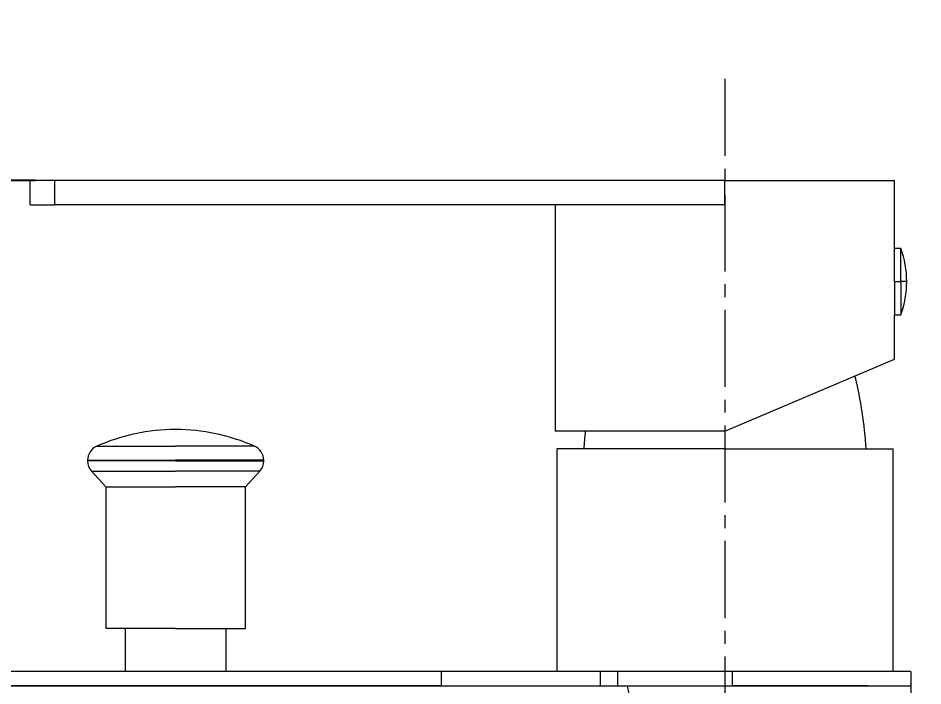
# Model space of a CAD drawing. Header units: millimetres. Extents: x 14295 to 15136, y 4961 to 5556.
# Drawn here: x 14887.5 to 14999.5, y 5186.2 to 5268.8 of the extents above; entities that cross this region are included whole.
import ezdxf

# ---------------------------------------------------------------- set-up
doc = ezdxf.new("R2010")
doc.units = ezdxf.units.MM
doc.linetypes.add('CENTER2', pattern=[28.575, 19.05, -3.175, 3.175, -3.175])
doc.linetypes.add('CENTERX2', pattern=[101.6, 63.5, -12.7, 12.7, -12.7])
doc.layers.add('CENTER', color=1, linetype='CENTERX2', lineweight=15)
doc.layers.add('DIM', color=3, linetype='Continuous', lineweight=9)
doc.styles.get("Standard").update_dxf_attribs({"font": 'arial.ttf'})
doc.dimstyles.new('겸용-샤워욕조용1', dxfattribs={"dimscale": 0.6, "dimtxt": 10, "dimasz": 10, "dimexe": 1.5, "dimexo": 1.5, "dimgap": 1, "dimtad": 0, "dimtih": 1, "dimtoh": 1, "dimdec": 1, "dimdsep": 46, "dimtxsty": 'Standard', "dimcen": 2.5, "dimclrd": 5, "dimclre": 5, "dimclrt": 5, "dimadec": 1, "dimazin": 2, "dimtfac": 1, "dimtdec": 1, "dimtmove": 0, "dimatfit": 3, "dimfxl": 1.25, "dimarcsym": 0})

# ---------------------------------------------------------------- blocks, each defined once
blk = doc.blocks.new('*D5')
at = {"layer": 'Defpoints', "color": 0, "transparency": 16777216}
for p in [(14813.98, 5248.67), (14890.51, 5248.67), (14870.02, 5151.81)]:
    blk.add_point(p, dxfattribs=at)
at = {"layer": 'DIM', "color": 5, "lineweight": -2, "transparency": 16777216}
for p, q in [((14889.61, 5248.67), (14813.08, 5248.67)), ((14813.98, 5242.67), (14813.98, 5203.9)), ((14813.98, 5157.81), (14813.98, 5196.58)), ((14869.12, 5151.81), (14813.08, 5151.81))]:
    blk.add_line(p, q, dxfattribs=at)
at = {"layer": 'DIM', "color": 5, "transparency": 16777216}
for points in [[(14812.98, 5242.67), (14814.98, 5242.67), (14813.98, 5248.67)], [(14812.98, 5157.81), (14814.98, 5157.81), (14813.98, 5151.81)]]:
    blk.add_solid(points, dxfattribs=at)
at = {"layer": 'DIM', "color": 5, "transparency": 16777216, "insert": (14813.98, 5200.24), "char_height": 6, "attachment_point": 5}
blk.add_mtext('96.9', dxfattribs=at)
blk = doc.blocks.new('*D6')
at = {"layer": 'Defpoints', "color": 0, "transparency": 16777216}
for p in [(15009.73, 5316.69), (14784.5, 5046.91), (14784.5, 5046.91)]:
    blk.add_point(p, dxfattribs=at)
at = {"layer": 'DIM', "color": 5, "lineweight": -2, "transparency": 16777216}
for p, q in [((15008.83, 5316.69), (14783.6, 5316.69)), ((14784.5, 5310.69), (14784.5, 5186.33)), ((14784.5, 5052.91), (14784.5, 5177.27))]:
    blk.add_line(p, q, dxfattribs=at)
at = {"layer": 'DIM', "color": 5, "transparency": 16777216}
for points in [[(14783.5, 5310.69), (14785.5, 5310.69), (14784.5, 5316.69)], [(14783.5, 5052.91), (14785.5, 5052.91), (14784.5, 5046.91)]]:
    blk.add_solid(points, dxfattribs=at)
at = {"layer": 'DIM', "color": 5, "transparency": 16777216, "insert": (14784.5, 5181.8), "char_height": 6, "attachment_point": 5}
blk.add_mtext('(1600)', dxfattribs=at)

msp = doc.modelspace()

# ---------------------------------------------------------------- linework, layer by layer
at = {"linetype": 'Continuous', "lineweight": 18}
for p, q in [((14889.01, 5245.67), (14889.01, 5248.67)), ((14892.01, 5248.67), (14889.01, 5248.67)), ((14975.01, 5248.67), (14892.01, 5248.67)), ((14975.01, 5248.67), (14996.01, 5248.67)), ((14996.01, 5240.27), (14996.01, 5248.67)), ((14889.01, 5245.67), (14892.01, 5245.67)), ((14975.01, 5245.67), (14892.01, 5245.67)), ((14954.01, 5245.67), (14954.01, 5217.67)), ((14996.79, 5240.27), (14996.01, 5240.27)), ((14996.01, 5236.17), (14996.01, 5240.27)), ((14996.79, 5236.17), (14996.79, 5240.27)), ((14996.01, 5236.17), (14996.01, 5232.07)), ((14996.79, 5236.17), (14996.79, 5232.07)), ((14996.01, 5226.58), (14996.01, 5232.07)), ((14996.01, 5232.07), (14996.79, 5232.07)), ((14975.01, 5217.67), (14996.01, 5226.58)), ((14975.01, 5217.67), (14954.01, 5217.67)), ((14954.21, 5215.47), (14954.21, 5187.97)), ((14975.01, 5215.47), (14954.21, 5215.47)), ((14975.01, 5215.47), (14995.81, 5215.47)), ((14995.81, 5187.97), (14995.81, 5215.47)), ((14896.11, 5214.07), (14896.11, 5214)), ((14917.91, 5214), (14917.91, 5214.07)), ((14896.6, 5212.73), (14898.36, 5210.77)), ((14915.66, 5210.77), (14917.42, 5212.73)), ((14898.36, 5210.77), (14907.01, 5210.77)), ((14898.36, 5210.77), (14898.36, 5193.27)), ((14915.66, 5210.77), (14907.01, 5210.77)), ((14915.66, 5193.27), (14915.66, 5210.77)), ((14907.01, 5193.27), (14898.36, 5193.27)), ((14900.76, 5193.27), (14900.76, 5187.97)), ((14907.01, 5193.27), (14915.66, 5193.27)), ((14913.26, 5187.97), (14913.26, 5193.27)), ((14939.94, 5187.97), (14841.88, 5187.97)), ((14959.56, 5187.97), (14939.94, 5187.97)), ((14961.75, 5187.97), (14959.56, 5187.97)), ((14975.89, 5187.97), (14961.75, 5187.97)), ((14993.23, 5187.97), (14975.89, 5187.97)), ((14998.01, 5187.97), (14993.23, 5187.97)), ((14841.88, 5186.17), (14939.75, 5186.17)), ((14939.94, 5186.17), (14959.56, 5186.17)), ((14959.56, 5186.17), (14961.75, 5186.17)), ((14961.75, 5186.17), (14975.89, 5186.17)), ((14975.89, 5186.17), (14992.74, 5186.17)), ((14992.74, 5186.17), (14998.01, 5186.17))]:
    msp.add_line(p, q, dxfattribs=at)
at = {"linetype": 'Continuous', "lineweight": 13}
for p, q in [((14892.01, 5248.67), (14892.01, 5245.67)), ((14975.01, 5245.67), (14975.01, 5248.67)), ((14996.01, 5236.17), (14996.79, 5236.17)), ((14997.51, 5236.17), (14996.79, 5236.17)), ((14897.24, 5215.81), (14906.96, 5215.81)), ((14916.78, 5215.81), (14907.01, 5215.81)), ((14896.11, 5214.07), (14906.95, 5214.07)), ((14906.95, 5214), (14896.11, 5214)), ((14917.91, 5214.07), (14907.01, 5214.07)), ((14907.01, 5214), (14917.91, 5214)), ((14896.6, 5212.73), (14906.95, 5212.73)), ((14917.42, 5212.73), (14907.01, 5212.73)), ((14939.94, 5186.17), (14939.94, 5187.97)), ((14959.56, 5187.97), (14959.56, 5186.17)), ((14961.75, 5186.17), (14961.75, 5187.97)), ((14975.89, 5187.97), (14975.89, 5186.17))]:
    msp.add_line(p, q, dxfattribs=at)
at = {"linetype": 'Continuous', "lineweight": 18}
for centre, radius, start, end in [((14985.51, 5236.17), 12, 0, 19.9784), ((14985.51, 5236.17), 12, 340.0216, 0), ((14942.58, 5212.44), 50, 3.4718, 13.956), ((14907.01, 5193.72), 24.15, 90, 113.8616), ((14907.01, 5193.72), 24.15, 66.1384, 90), ((15007.44, 5212.44), 50, 173.9984, 176.5282), ((14898.01, 5214.07), 1.9, 113.8616, 180), ((14916.01, 5214.07), 1.9, 0, 66.1384), ((14898.01, 5214), 1.9, 180, 221.9872), ((14916.01, 5214), 1.9, 318.0128, 0)]:
    msp.add_arc(centre, radius, start, end, dxfattribs=at)
for points, degree, knots in [([(14998.01, 5187.97), (14998.01, 5186.17), (14998.01, 5166.38)], 1, [-0.09096, -0.09096, 0, 1, 1]), ([(14939.74, 5186.17), (14929.97, 5186.17), (14920.19, 5186.17), (14901.35, 5186.17), (14892.28, 5186.17), (14874.15, 5186.17), (14865.08, 5186.17), (14856.01, 5186.17)], 3, [0, 0, 0, 0, 0.3502, 0.3502, 0.6751, 0.6751, 1, 1, 1, 1]), ([(14939.74, 5186.17), (14940.05, 5186.17), (14940.35, 5186.17), (14940.96, 5186.17), (14941.27, 5186.17), (14942.17, 5186.17), (14942.77, 5186.17), (14943.96, 5186.17), (14944.55, 5186.17), (14945.43, 5186.17), (14945.72, 5186.17), (14946.15, 5186.17), (14946.3, 5186.17), (14946.59, 5186.17), (14946.73, 5186.17), (14947.45, 5186.17), (14948.01, 5186.17), (14948.83, 5186.17), (14949.09, 5186.17), (14949.63, 5186.17), (14950.41, 5186.17), (14951.17, 5186.17), (14951.91, 5186.17), (14952.15, 5186.17), (14952.5, 5186.17), (14952.62, 5186.17), (14952.86, 5186.17), (14952.97, 5186.17), (14953.55, 5186.17), (14953.98, 5186.17), (14954.81, 5186.17), (14955.2, 5186.17), (14955.94, 5186.17), (14956.29, 5186.17), (14956.78, 5186.17), (14956.94, 5186.17), (14957.24, 5186.17), (14957.38, 5186.17), (14957.8, 5186.17), (14958.04, 5186.17), (14958.48, 5186.17), (14958.68, 5186.17), (14959.01, 5186.17), (14959.15, 5186.17), (14959.27, 5186.17), (14959.28, 5186.17), (14959.31, 5186.17), (14959.35, 5186.17), (14959.38, 5186.17), (14959.44, 5186.17), (14959.47, 5186.17), (14959.5, 5186.17)], 3, [0, 0, 0, 0, 0.03125, 0.03125, 0.0625, 0.0625, 0.125, 0.125, 0.1875, 0.1875, 0.21875, 0.21875, 0.234375, 0.234375, 0.25, 0.25, 0.3125, 0.3125, 0.34375, 0.34375, 0.375, 0.4375, 0.4375, 0.46875, 0.46875, 0.484375, 0.484375, 0.5, 0.5, 0.5625, 0.5625, 0.625, 0.625, 0.6875, 0.6875, 0.71875, 0.71875, 0.75, 0.75, 0.8125, 0.8125, 0.875, 0.875, 0.9375, 0.9375, 0.945312, 0.945312, 0.953125, 0.96875, 0.96875, 1, 1, 1, 1])]:
    msp.add_open_spline(points, degree=degree, knots=knots, dxfattribs=at)
at = {"linetype": 'Continuous', "lineweight": 13}
msp.add_open_spline([(14962.92, 5186.17), (14963.53, 5183.14), (14964.16, 5180.12), (14965.4, 5174.07), (14966.03, 5171.04), (14966.66, 5168.02)], degree=3, knots=[0, 0, 0, 0, 0.5, 0.5, 1, 1, 1, 1], dxfattribs=at)
at = {"linetype": 'Continuous', "lineweight": 18}
for points in [[(14977.12, 5186.17), (14976.68, 5186.17), (14976.24, 5186.17), (14975.81, 5186.17)], [(14992.72, 5186.17), (14987.52, 5186.17), (14982.32, 5186.17), (14977.12, 5186.17)]]:
    msp.add_open_spline(points, degree=3, dxfattribs=at)
at = {"layer": 'CENTER', "color": 1, "linetype": 'CENTER2', "ltscale": 0.5}
msp.add_line((14975.01, 5261.24), (14975.01, 5144.54), dxfattribs=at)

# ---------------------------------------------------------------- dimensions: what is measured, and where the dimension line sits
at = {"layer": 'DIM', "color": 1}
dim = msp.add_linear_dim(base=(14784.5, 5046.91), p1=(15009.73, 5316.69), p2=(14784.5, 5046.91), angle=90, text='(1600)', dimstyle='겸용-샤워욕조용1', dxfattribs=at)
dim.commit()
dim.dimension.update_dxf_attribs({"geometry": '*D6', "text_midpoint": (14784.5, 5181.8)})
dim = msp.add_linear_dim(base=(14813.98, 5248.67), p1=(14870.02, 5151.81), p2=(14890.51, 5248.67), angle=90, dimstyle='겸용-샤워욕조용1', dxfattribs=at)
dim.commit()
dim.dimension.update_dxf_attribs({"geometry": '*D5', "text_midpoint": (14813.98, 5200.24)})

doc.saveas('drawing.dxf')
